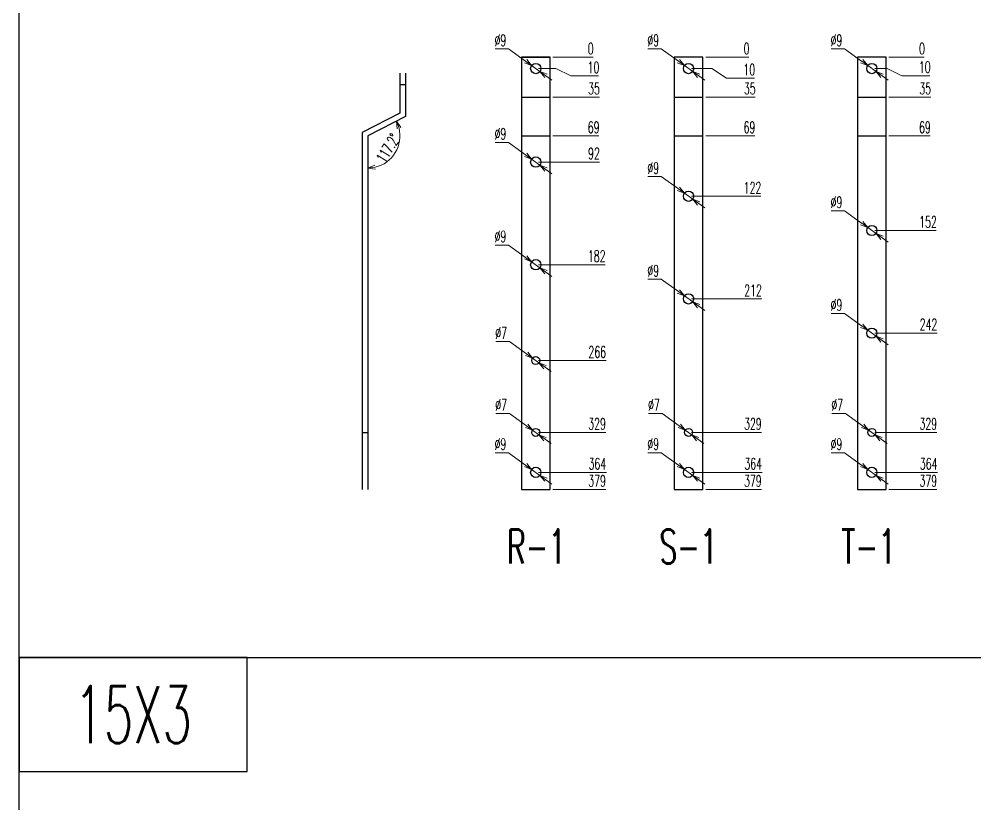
# Model space of a CAD drawing. Header units: millimetres. Extents: x 123558 to 149079, y -1073 to 14418.
# Drawn here: x 130754 to 131592, y 13213 to 13901 of the extents above; entities that cross this region are included whole.
import ezdxf
from ezdxf.enums import TextEntityAlignment as Align

# ---------------------------------------------------------------- set-up
doc = ezdxf.new("R2010")
doc.units = ezdxf.units.MM
doc.header["$LTSCALE"] = 3
doc.layers.add('@.VISIBLE', color=7, linetype='Continuous')
doc.styles.add('Ann_w01', font='romans.shx', dxfattribs={"width": 0.6, "bigfont": 'chineset.shx'})
doc.dimstyles.new('Dim 01_SC05', dxfattribs={"dimscale": 5, "dimtxt": 2, "dimasz": 1.3, "dimexe": 0.5, "dimexo": 0.5, "dimgap": 0.5, "dimtad": 1, "dimtoh": 1, "dimdec": 1, "dimzin": 12, "dimdsep": 46, "dimtxsty": 'Ann_w01', "dimblk": 'OPEN30', "dimcen": 1.5, "dimclrd": 6, "dimclre": 6, "dimclrt": 3, "dimadec": 1, "dimazin": 3, "dimtm": 1e-09, "dimtfac": 1, "dimtdec": 1, "dimtmove": 0, "dimatfit": 3, "dimldrblk": 'OPEN30', "dimfxl": 1, "dimtolj": 1, "dimlwd": 20, "dimlwe": 20, "dimarcsym": 0})

# ---------------------------------------------------------------- blocks, each defined once
blk = doc.blocks.new('*D509')
at = {"color": 6, "lineweight": 20, "transparency": 16777216}
blk.add_line((131221.53, 13488.7), (131267.87, 13488.7), dxfattribs=at)
at = {"layer": 'Defpoints', "color": 0, "transparency": 16777216}
for p in [(131206.53, 13867.7), (131219.03, 13488.7), (131250.22, 13488.7)]:
    blk.add_point(p, dxfattribs=at)
at = {"color": 3, "transparency": 16777216, "insert": (131260.29, 13496.2), "char_height": 10, "attachment_point": 5, "style": 'Ann_w01'}
blk.add_mtext('\\A1;379', dxfattribs=at)
blk = doc.blocks.new('_Open30')
at = {"color": 0, "linetype": 'ByBlock', "lineweight": -2}
for p, q in [((-1, 0.27), (0, 0)), ((0, 0), (-1, -0.27)), ((0, 0), (-1, 0))]:
    blk.add_line(p, q, dxfattribs=at)
blk = doc.blocks.new('*D510')
at = {"color": 6, "lineweight": 20, "transparency": 16777216}
blk.add_line((131209.03, 13503.7), (131268.44, 13503.7), dxfattribs=at)
at = {"layer": 'Defpoints', "color": 0, "transparency": 16777216}
for p in [(131206.53, 13867.7), (131206.53, 13503.7), (131250.22, 13503.7)]:
    blk.add_point(p, dxfattribs=at)
at = {"color": 3, "transparency": 16777216, "insert": (131260.58, 13511.2), "char_height": 10, "attachment_point": 5, "style": 'Ann_w01'}
blk.add_mtext('\\A1;364', dxfattribs=at)
blk = doc.blocks.new('*D511')
at = {"color": 6, "lineweight": 20, "transparency": 16777216}
blk.add_line((131209.03, 13538.7), (131267.87, 13538.7), dxfattribs=at)
at = {"layer": 'Defpoints', "color": 0, "transparency": 16777216}
for p in [(131206.53, 13867.7), (131206.53, 13538.7, 161.11), (131250.22, 13538.7, 161.11)]:
    blk.add_point(p, dxfattribs=at)
at = {"color": 3, "transparency": 16777216, "insert": (131260.29, 13546.2), "char_height": 10, "attachment_point": 5, "style": 'Ann_w01'}
blk.add_mtext('\\A1;329', dxfattribs=at)
blk = doc.blocks.new('*D512')
at = {"color": 6, "lineweight": 20, "transparency": 16777216}
blk.add_line((131209.03, 13601.75), (131268.15, 13601.75), dxfattribs=at)
at = {"layer": 'Defpoints', "color": 0, "transparency": 16777216}
for p in [(131206.53, 13867.7), (131206.53, 13601.75, 161.11), (131250.22, 13601.75, 161.11)]:
    blk.add_point(p, dxfattribs=at)
at = {"color": 3, "transparency": 16777216, "insert": (131260.44, 13609.25), "char_height": 10, "attachment_point": 5, "style": 'Ann_w01'}
blk.add_mtext('\\A1;266', dxfattribs=at)
blk = doc.blocks.new('*D513')
at = {"color": 6, "lineweight": 20, "transparency": 16777216}
blk.add_line((131209.03, 13685.75), (131267.29, 13685.75), dxfattribs=at)
at = {"layer": 'Defpoints', "color": 0, "transparency": 16777216}
for p in [(131206.53, 13867.7), (131206.53, 13685.75, 80.55), (131250.22, 13685.75, 80.55)]:
    blk.add_point(p, dxfattribs=at)
at = {"color": 3, "transparency": 16777216, "insert": (131260.01, 13693.25), "char_height": 10, "attachment_point": 5, "style": 'Ann_w01'}
blk.add_mtext('\\A1;182', dxfattribs=at)
blk = doc.blocks.new('*D514')
at = {"color": 6, "lineweight": 20, "transparency": 16777216}
blk.add_line((131209.03, 13775.75), (131262.44, 13775.75), dxfattribs=at)
at = {"layer": 'Defpoints', "color": 0, "transparency": 16777216}
for p in [(131206.53, 13867.7), (131206.53, 13775.75), (131250.22, 13775.75)]:
    blk.add_point(p, dxfattribs=at)
at = {"color": 3, "transparency": 16777216, "insert": (131257.58, 13783.25), "char_height": 10, "attachment_point": 5, "style": 'Ann_w01'}
blk.add_mtext('\\A1;92', dxfattribs=at)
blk = doc.blocks.new('*D515')
at = {"color": 6, "lineweight": 20, "transparency": 16777216}
blk.add_line((131221.53, 13798.7), (131261.87, 13798.7), dxfattribs=at)
at = {"layer": 'Defpoints', "color": 0, "transparency": 16777216}
for p in [(131206.53, 13867.7), (131219.03, 13798.7), (131250.22, 13798.7)]:
    blk.add_point(p, dxfattribs=at)
at = {"color": 3, "transparency": 16777216, "insert": (131257.29, 13806.2), "char_height": 10, "attachment_point": 5, "style": 'Ann_w01'}
blk.add_mtext('\\A1;69', dxfattribs=at)
blk = doc.blocks.new('*D516')
at = {"color": 6, "lineweight": 20, "transparency": 16777216}
blk.add_line((131221.53, 13832.7), (131262.44, 13832.7), dxfattribs=at)
at = {"layer": 'Defpoints', "color": 0, "transparency": 16777216}
for p in [(131206.53, 13867.7), (131219.03, 13832.7), (131250.22, 13832.7)]:
    blk.add_point(p, dxfattribs=at)
at = {"color": 3, "transparency": 16777216, "insert": (131257.58, 13840.2), "char_height": 10, "attachment_point": 5, "style": 'Ann_w01'}
blk.add_mtext('\\A1;35', dxfattribs=at)
blk = doc.blocks.new('*D517')
at = {"color": 6, "lineweight": 20, "transparency": 16777216}
for p, q in [((131209.03, 13857.7), (131224.22, 13857.7)), ((131224.22, 13857.7), (131237.22, 13851.19)), ((131237.22, 13851.19), (131261.58, 13851.19))]:
    blk.add_line(p, q, dxfattribs=at)
at = {"layer": 'Defpoints', "color": 0, "transparency": 16777216}
for p in [(131206.53, 13867.7), (131206.53, 13857.7), (131250.22, 13851.19)]:
    blk.add_point(p, dxfattribs=at)
at = {"color": 3, "transparency": 16777216, "insert": (131257.15, 13858.69), "char_height": 10, "attachment_point": 5, "style": 'Ann_w01'}
blk.add_mtext('\\A1;10', dxfattribs=at)
blk = doc.blocks.new('*D518')
at = {"color": 6, "lineweight": 20, "transparency": 16777216}
blk.add_line((131221.53, 13867.7), (131256.72, 13867.7), dxfattribs=at)
at = {"layer": 'Defpoints', "color": 0, "transparency": 16777216}
for p in [(131206.53, 13867.7), (131219.03, 13867.7), (131250.22, 13867.7)]:
    blk.add_point(p, dxfattribs=at)
at = {"color": 3, "transparency": 16777216, "insert": (131254.72, 13875.2), "char_height": 10, "attachment_point": 5, "style": 'Ann_w01'}
blk.add_mtext('\\A1;0', dxfattribs=at)
blk = doc.blocks.new('*D519')
at = {"color": 6, "lineweight": 20, "transparency": 16777216}
blk.add_line((131355.51, 13488.7), (131404.47, 13488.7), dxfattribs=at)
at = {"layer": 'Defpoints', "color": 0, "transparency": 16777216}
for p in [(131340.51, 13867.7), (131353.01, 13488.7), (131386.83, 13488.7)]:
    blk.add_point(p, dxfattribs=at)
at = {"color": 3, "transparency": 16777216, "insert": (131396.9, 13496.2), "char_height": 10, "attachment_point": 5, "style": 'Ann_w01'}
blk.add_mtext('\\A1;379', dxfattribs=at)
blk = doc.blocks.new('*D520')
at = {"color": 6, "lineweight": 20, "transparency": 16777216}
blk.add_line((131343.01, 13503.7), (131405.04, 13503.7), dxfattribs=at)
at = {"layer": 'Defpoints', "color": 0, "transparency": 16777216}
for p in [(131340.51, 13867.7), (131340.51, 13503.7), (131386.83, 13503.7)]:
    blk.add_point(p, dxfattribs=at)
at = {"color": 3, "transparency": 16777216, "insert": (131397.18, 13511.2), "char_height": 10, "attachment_point": 5, "style": 'Ann_w01'}
blk.add_mtext('\\A1;364', dxfattribs=at)
blk = doc.blocks.new('*D521')
at = {"color": 6, "lineweight": 20, "transparency": 16777216}
blk.add_line((131343.01, 13538.7), (131404.47, 13538.7), dxfattribs=at)
at = {"layer": 'Defpoints', "color": 0, "transparency": 16777216}
for p in [(131340.51, 13867.7), (131340.51, 13538.7, 161.11), (131386.83, 13538.7, 161.11)]:
    blk.add_point(p, dxfattribs=at)
at = {"color": 3, "transparency": 16777216, "insert": (131396.9, 13546.2), "char_height": 10, "attachment_point": 5, "style": 'Ann_w01'}
blk.add_mtext('\\A1;329', dxfattribs=at)
blk = doc.blocks.new('*D522')
at = {"color": 6, "lineweight": 20, "transparency": 16777216}
blk.add_line((131343.01, 13655.75), (131404.76, 13655.75), dxfattribs=at)
at = {"layer": 'Defpoints', "color": 0, "transparency": 16777216}
for p in [(131340.51, 13867.7), (131340.51, 13655.75, 80.55), (131386.83, 13655.75, 80.55)]:
    blk.add_point(p, dxfattribs=at)
at = {"color": 3, "transparency": 16777216, "insert": (131397.04, 13663.25), "char_height": 10, "attachment_point": 5, "style": 'Ann_w01'}
blk.add_mtext('\\A1;212', dxfattribs=at)
blk = doc.blocks.new('*D523')
at = {"color": 6, "lineweight": 20, "transparency": 16777216}
blk.add_line((131343.01, 13745.75), (131403.9, 13745.75), dxfattribs=at)
at = {"layer": 'Defpoints', "color": 0, "transparency": 16777216}
for p in [(131340.51, 13867.7), (131340.51, 13745.75), (131386.83, 13745.75)]:
    blk.add_point(p, dxfattribs=at)
at = {"color": 3, "transparency": 16777216, "insert": (131396.61, 13753.25), "char_height": 10, "attachment_point": 5, "style": 'Ann_w01'}
blk.add_mtext('\\A1;122', dxfattribs=at)
blk = doc.blocks.new('*D524')
at = {"color": 6, "lineweight": 20, "transparency": 16777216}
blk.add_line((131355.51, 13798.7), (131398.47, 13798.7), dxfattribs=at)
at = {"layer": 'Defpoints', "color": 0, "transparency": 16777216}
for p in [(131340.51, 13867.7), (131353.01, 13798.7), (131386.83, 13798.7)]:
    blk.add_point(p, dxfattribs=at)
at = {"color": 3, "transparency": 16777216, "insert": (131393.9, 13806.2), "char_height": 10, "attachment_point": 5, "style": 'Ann_w01'}
blk.add_mtext('\\A1;69', dxfattribs=at)
blk = doc.blocks.new('*D525')
at = {"color": 6, "lineweight": 20, "transparency": 16777216}
blk.add_line((131355.51, 13832.7), (131399.04, 13832.7), dxfattribs=at)
at = {"layer": 'Defpoints', "color": 0, "transparency": 16777216}
for p in [(131340.51, 13867.7), (131353.01, 13832.7), (131386.83, 13832.7)]:
    blk.add_point(p, dxfattribs=at)
at = {"color": 3, "transparency": 16777216, "insert": (131394.18, 13840.2), "char_height": 10, "attachment_point": 5, "style": 'Ann_w01'}
blk.add_mtext('\\A1;35', dxfattribs=at)
blk = doc.blocks.new('*D526')
at = {"color": 6, "lineweight": 20, "transparency": 16777216}
for p, q in [((131343.01, 13857.7), (131360.83, 13857.7)), ((131360.83, 13857.7), (131373.83, 13849.36)), ((131373.83, 13849.36), (131398.18, 13849.36))]:
    blk.add_line(p, q, dxfattribs=at)
at = {"layer": 'Defpoints', "color": 0, "transparency": 16777216}
for p in [(131340.51, 13867.7), (131340.51, 13857.7), (131386.83, 13849.36)]:
    blk.add_point(p, dxfattribs=at)
at = {"color": 3, "transparency": 16777216, "insert": (131393.76, 13856.86), "char_height": 10, "attachment_point": 5, "style": 'Ann_w01'}
blk.add_mtext('\\A1;10', dxfattribs=at)
blk = doc.blocks.new('*D527')
at = {"color": 6, "lineweight": 20, "transparency": 16777216}
blk.add_line((131355.51, 13867.7), (131393.33, 13867.7), dxfattribs=at)
at = {"layer": 'Defpoints', "color": 0, "transparency": 16777216}
for p in [(131340.51, 13867.7), (131353.01, 13867.7), (131386.83, 13867.7)]:
    blk.add_point(p, dxfattribs=at)
at = {"color": 3, "transparency": 16777216, "insert": (131391.33, 13875.2), "char_height": 10, "attachment_point": 5, "style": 'Ann_w01'}
blk.add_mtext('\\A1;0', dxfattribs=at)
blk = doc.blocks.new('*D528')
at = {"color": 6, "lineweight": 20, "transparency": 16777216}
blk.add_line((131516.2, 13488.7), (131558.28, 13488.7), dxfattribs=at)
at = {"layer": 'Defpoints', "color": 0, "transparency": 16777216}
for p in [(131501.2, 13867.7), (131513.7, 13488.7), (131540.63, 13488.7)]:
    blk.add_point(p, dxfattribs=at)
at = {"color": 3, "transparency": 16777216, "insert": (131550.7, 13496.2), "char_height": 10, "attachment_point": 5, "style": 'Ann_w01'}
blk.add_mtext('\\A1;379', dxfattribs=at)
blk = doc.blocks.new('*D529')
at = {"color": 6, "lineweight": 20, "transparency": 16777216}
blk.add_line((131503.7, 13503.7), (131558.85, 13503.7), dxfattribs=at)
at = {"layer": 'Defpoints', "color": 0, "transparency": 16777216}
for p in [(131501.2, 13867.7), (131501.2, 13503.7), (131540.63, 13503.7)]:
    blk.add_point(p, dxfattribs=at)
at = {"color": 3, "transparency": 16777216, "insert": (131550.99, 13511.2), "char_height": 10, "attachment_point": 5, "style": 'Ann_w01'}
blk.add_mtext('\\A1;364', dxfattribs=at)
blk = doc.blocks.new('*D530')
at = {"color": 6, "lineweight": 20, "transparency": 16777216}
blk.add_line((131503.7, 13538.7), (131558.28, 13538.7), dxfattribs=at)
at = {"layer": 'Defpoints', "color": 0, "transparency": 16777216}
for p in [(131501.2, 13867.7), (131501.2, 13538.7, 161.11), (131540.63, 13538.7, 161.11)]:
    blk.add_point(p, dxfattribs=at)
at = {"color": 3, "transparency": 16777216, "insert": (131550.7, 13546.2), "char_height": 10, "attachment_point": 5, "style": 'Ann_w01'}
blk.add_mtext('\\A1;329', dxfattribs=at)
blk = doc.blocks.new('*D531')
at = {"color": 6, "lineweight": 20, "transparency": 16777216}
blk.add_line((131503.7, 13625.75), (131558.56, 13625.75), dxfattribs=at)
at = {"layer": 'Defpoints', "color": 0, "transparency": 16777216}
for p in [(131501.2, 13867.7), (131501.2, 13625.75, 80.55), (131540.63, 13625.75, 80.55)]:
    blk.add_point(p, dxfattribs=at)
at = {"color": 3, "transparency": 16777216, "insert": (131550.85, 13633.25), "char_height": 10, "attachment_point": 5, "style": 'Ann_w01'}
blk.add_mtext('\\A1;242', dxfattribs=at)
blk = doc.blocks.new('*D532')
at = {"color": 6, "lineweight": 20, "transparency": 16777216}
blk.add_line((131503.7, 13715.75), (131557.7, 13715.75), dxfattribs=at)
at = {"layer": 'Defpoints', "color": 0, "transparency": 16777216}
for p in [(131501.2, 13867.7), (131501.2, 13715.75), (131540.63, 13715.75)]:
    blk.add_point(p, dxfattribs=at)
at = {"color": 3, "transparency": 16777216, "insert": (131550.42, 13723.25), "char_height": 10, "attachment_point": 5, "style": 'Ann_w01'}
blk.add_mtext('\\A1;152', dxfattribs=at)
blk = doc.blocks.new('*D533')
at = {"color": 6, "lineweight": 20, "transparency": 16777216}
blk.add_line((131516.2, 13798.7), (131552.28, 13798.7), dxfattribs=at)
at = {"layer": 'Defpoints', "color": 0, "transparency": 16777216}
for p in [(131501.2, 13867.7), (131513.7, 13798.7), (131540.63, 13798.7)]:
    blk.add_point(p, dxfattribs=at)
at = {"color": 3, "transparency": 16777216, "insert": (131547.7, 13806.2), "char_height": 10, "attachment_point": 5, "style": 'Ann_w01'}
blk.add_mtext('\\A1;69', dxfattribs=at)
blk = doc.blocks.new('*D534')
at = {"color": 6, "lineweight": 20, "transparency": 16777216}
blk.add_line((131516.2, 13832.7), (131552.85, 13832.7), dxfattribs=at)
at = {"layer": 'Defpoints', "color": 0, "transparency": 16777216}
for p in [(131501.2, 13867.7), (131513.7, 13832.7), (131540.63, 13832.7)]:
    blk.add_point(p, dxfattribs=at)
at = {"color": 3, "transparency": 16777216, "insert": (131547.99, 13840.2), "char_height": 10, "attachment_point": 5, "style": 'Ann_w01'}
blk.add_mtext('\\A1;35', dxfattribs=at)
blk = doc.blocks.new('*D535')
at = {"color": 6, "lineweight": 20, "transparency": 16777216}
for p, q in [((131503.7, 13857.7), (131514.63, 13857.7)), ((131514.63, 13857.7), (131527.63, 13851.46)), ((131527.63, 13851.46), (131551.99, 13851.46))]:
    blk.add_line(p, q, dxfattribs=at)
at = {"layer": 'Defpoints', "color": 0, "transparency": 16777216}
for p in [(131501.2, 13867.7), (131501.2, 13857.7), (131540.63, 13851.46)]:
    blk.add_point(p, dxfattribs=at)
at = {"color": 3, "transparency": 16777216, "insert": (131547.56, 13858.96), "char_height": 10, "attachment_point": 5, "style": 'Ann_w01'}
blk.add_mtext('\\A1;10', dxfattribs=at)
blk = doc.blocks.new('*D536')
at = {"color": 6, "lineweight": 20, "transparency": 16777216}
blk.add_line((131516.2, 13867.7), (131547.13, 13867.7), dxfattribs=at)
at = {"layer": 'Defpoints', "color": 0, "transparency": 16777216}
for p in [(131501.2, 13867.7), (131513.7, 13867.7), (131540.63, 13867.7)]:
    blk.add_point(p, dxfattribs=at)
at = {"color": 3, "transparency": 16777216, "insert": (131545.13, 13875.2), "char_height": 10, "attachment_point": 5, "style": 'Ann_w01'}
blk.add_mtext('\\A1;0', dxfattribs=at)
blk = doc.blocks.new('*D549')
at = {"color": 6, "lineweight": 20, "transparency": 16777216}
for p, q in [((131171.48, 13618.4), (131183.41, 13618.4)), ((131183.41, 13618.4), (131198.42, 13607.59)), ((131209.37, 13599.7), (131203.69, 13603.79)), ((131214.64, 13595.9), (131219.92, 13592.1))]:
    blk.add_line(p, q, dxfattribs=at)
at = {"layer": 'Defpoints', "color": 0, "transparency": 16777216}
for p in [(131203.69, 13603.79, 161.11), (131209.37, 13599.7, 161.11)]:
    blk.add_point(p, dxfattribs=at)
at = {"color": 6, "lineweight": 20, "transparency": 16777216, "xscale": 6.5, "yscale": 6.5, "zscale": 6.5}
for p, rotation in [((131203.69, 13603.79), 324.230579337731), ((131209.37, 13599.7), 144.230579337731)]:
    blk.add_blockref('_Open30', p, dxfattribs=dict(at, rotation=rotation))
at = {"color": 3, "transparency": 16777216, "insert": (131176.19, 13625.9), "char_height": 10, "attachment_point": 5, "style": 'Ann_w01'}
blk.add_mtext('\\A1;∅7', dxfattribs=at)
blk = doc.blocks.new('*D550')
at = {"color": 6, "lineweight": 20, "transparency": 16777216}
for p, q in [((131465.62, 13642.99), (131477.26, 13642.99)), ((131477.26, 13642.99), (131492.27, 13632.17)), ((131504.85, 13623.11), (131497.55, 13628.38)), ((131510.12, 13619.32), (131515.4, 13615.52))]:
    blk.add_line(p, q, dxfattribs=at)
at = {"layer": 'Defpoints', "color": 0, "transparency": 16777216}
for p in [(131497.55, 13628.38, 80.55), (131504.85, 13623.11, 80.55)]:
    blk.add_point(p, dxfattribs=at)
at = {"color": 6, "lineweight": 20, "transparency": 16777216, "xscale": 6.5, "yscale": 6.5, "zscale": 6.5}
for p, rotation in [((131497.55, 13628.38), 324.2305793374355), ((131504.85, 13623.11), 144.2305793374354)]:
    blk.add_blockref('_Open30', p, dxfattribs=dict(at, rotation=rotation))
at = {"color": 3, "transparency": 16777216, "insert": (131470.19, 13650.49), "char_height": 10, "attachment_point": 5, "style": 'Ann_w01'}
blk.add_mtext('\\A1;∅9', dxfattribs=at)
blk = doc.blocks.new('*D551')
at = {"color": 6, "lineweight": 20, "transparency": 16777216}
for p, q in [((131304.93, 13672.99), (131316.57, 13672.99)), ((131316.57, 13672.99), (131331.58, 13662.17)), ((131344.16, 13653.11), (131336.86, 13658.38)), ((131349.43, 13649.32), (131354.71, 13645.52))]:
    blk.add_line(p, q, dxfattribs=at)
at = {"layer": 'Defpoints', "color": 0, "transparency": 16777216}
for p in [(131336.86, 13658.38, 80.55), (131344.16, 13653.11, 80.55)]:
    blk.add_point(p, dxfattribs=at)
at = {"color": 6, "lineweight": 20, "transparency": 16777216, "xscale": 6.5, "yscale": 6.5, "zscale": 6.5}
for p, rotation in [((131336.86, 13658.38), 324.2305793372896), ((131344.16, 13653.11), 144.2305793372895)]:
    blk.add_blockref('_Open30', p, dxfattribs=dict(at, rotation=rotation))
at = {"color": 3, "transparency": 16777216, "insert": (131309.5, 13680.49), "char_height": 10, "attachment_point": 5, "style": 'Ann_w01'}
blk.add_mtext('\\A1;∅9', dxfattribs=at)
blk = doc.blocks.new('*D552')
at = {"color": 6, "lineweight": 20, "transparency": 16777216}
for p, q in [((131170.95, 13702.99), (131182.59, 13702.99)), ((131182.59, 13702.99), (131197.6, 13692.17)), ((131210.18, 13683.11), (131202.88, 13688.38)), ((131215.45, 13679.32), (131220.73, 13675.52))]:
    blk.add_line(p, q, dxfattribs=at)
at = {"layer": 'Defpoints', "color": 0, "transparency": 16777216}
for p in [(131202.88, 13688.38, 80.55), (131210.18, 13683.11, 80.55)]:
    blk.add_point(p, dxfattribs=at)
at = {"color": 6, "lineweight": 20, "transparency": 16777216, "xscale": 6.5, "yscale": 6.5, "zscale": 6.5}
for p, rotation in [((131202.88, 13688.38), 324.2305793374355), ((131210.18, 13683.11), 144.2305793374354)]:
    blk.add_blockref('_Open30', p, dxfattribs=dict(at, rotation=rotation))
at = {"color": 3, "transparency": 16777216, "insert": (131175.52, 13710.49), "char_height": 10, "attachment_point": 5, "style": 'Ann_w01'}
blk.add_mtext('\\A1;∅9', dxfattribs=at)
blk = doc.blocks.new('*D553')
at = {"color": 6, "lineweight": 20, "transparency": 16777216}
for p, q in [((131465.62, 13732.99), (131477.26, 13732.99)), ((131477.26, 13732.99), (131492.27, 13722.17)), ((131504.85, 13713.11), (131497.55, 13718.38)), ((131510.12, 13709.32), (131515.4, 13705.52))]:
    blk.add_line(p, q, dxfattribs=at)
at = {"layer": 'Defpoints', "color": 0, "transparency": 16777216}
for p in [(131497.55, 13718.38), (131504.85, 13713.11)]:
    blk.add_point(p, dxfattribs=at)
at = {"color": 6, "lineweight": 20, "transparency": 16777216, "xscale": 6.5, "yscale": 6.5, "zscale": 6.5}
for p, rotation in [((131497.55, 13718.38), 324.2305793373603), ((131504.85, 13713.11), 144.2305793373603)]:
    blk.add_blockref('_Open30', p, dxfattribs=dict(at, rotation=rotation))
at = {"color": 3, "transparency": 16777216, "insert": (131470.19, 13740.49), "char_height": 10, "attachment_point": 5, "style": 'Ann_w01'}
blk.add_mtext('\\A1;∅9', dxfattribs=at)
blk = doc.blocks.new('*D554')
at = {"color": 6, "lineweight": 20, "transparency": 16777216}
for p, q in [((131304.93, 13762.99), (131316.57, 13762.99)), ((131316.57, 13762.99), (131331.58, 13752.17)), ((131344.16, 13743.11), (131336.86, 13748.38)), ((131349.43, 13739.32), (131354.71, 13735.52))]:
    blk.add_line(p, q, dxfattribs=at)
at = {"layer": 'Defpoints', "color": 0, "transparency": 16777216}
for p in [(131336.86, 13748.38), (131344.16, 13743.11)]:
    blk.add_point(p, dxfattribs=at)
at = {"color": 6, "lineweight": 20, "transparency": 16777216, "xscale": 6.5, "yscale": 6.5, "zscale": 6.5}
for p, rotation in [((131336.86, 13748.38), 324.2305793374355), ((131344.16, 13743.11), 144.2305793374354)]:
    blk.add_blockref('_Open30', p, dxfattribs=dict(at, rotation=rotation))
at = {"color": 3, "transparency": 16777216, "insert": (131309.5, 13770.49), "char_height": 10, "attachment_point": 5, "style": 'Ann_w01'}
blk.add_mtext('\\A1;∅9', dxfattribs=at)
blk = doc.blocks.new('*D555')
at = {"color": 6, "lineweight": 20, "transparency": 16777216}
for p, q in [((131170.95, 13792.99), (131182.59, 13792.99)), ((131182.59, 13792.99), (131197.6, 13782.17)), ((131210.18, 13773.11), (131202.88, 13778.38)), ((131215.45, 13769.32), (131220.73, 13765.52))]:
    blk.add_line(p, q, dxfattribs=at)
at = {"layer": 'Defpoints', "color": 0, "transparency": 16777216}
for p in [(131202.88, 13778.38), (131210.18, 13773.11)]:
    blk.add_point(p, dxfattribs=at)
at = {"color": 6, "lineweight": 20, "transparency": 16777216, "xscale": 6.5, "yscale": 6.5, "zscale": 6.5}
for p, rotation in [((131202.88, 13778.38), 324.2305793371481), ((131210.18, 13773.11), 144.2305793371481)]:
    blk.add_blockref('_Open30', p, dxfattribs=dict(at, rotation=rotation))
at = {"color": 3, "transparency": 16777216, "insert": (131175.52, 13800.49), "char_height": 10, "attachment_point": 5, "style": 'Ann_w01'}
blk.add_mtext('\\A1;∅9', dxfattribs=at)
blk = doc.blocks.new('*D557')
at = {"color": 6, "lineweight": 20, "transparency": 16777216}
for p, q in [((131466.15, 13555.36), (131478.08, 13555.36)), ((131478.08, 13555.36), (131493.09, 13544.55)), ((131504.04, 13536.66), (131498.36, 13540.75)), ((131509.31, 13532.86), (131514.59, 13529.06))]:
    blk.add_line(p, q, dxfattribs=at)
at = {"layer": 'Defpoints', "color": 0, "transparency": 16777216}
for p in [(131498.36, 13540.75, 161.11), (131504.04, 13536.66, 161.11)]:
    blk.add_point(p, dxfattribs=at)
at = {"color": 6, "lineweight": 20, "transparency": 16777216, "xscale": 6.5, "yscale": 6.5, "zscale": 6.5}
for p, rotation in [((131498.36, 13540.75), 324.2305793376401), ((131504.04, 13536.66), 144.2305793376401)]:
    blk.add_blockref('_Open30', p, dxfattribs=dict(at, rotation=rotation))
at = {"color": 3, "transparency": 16777216, "insert": (131470.86, 13562.86), "char_height": 10, "attachment_point": 5, "style": 'Ann_w01'}
blk.add_mtext('\\A1;∅7', dxfattribs=at)
blk = doc.blocks.new('*D558')
at = {"color": 6, "lineweight": 20, "transparency": 16777216}
for p, q in [((131305.45, 13555.36), (131317.38, 13555.36)), ((131317.38, 13555.36), (131332.39, 13544.55)), ((131343.35, 13536.66), (131337.67, 13540.75)), ((131348.62, 13532.86), (131353.9, 13529.06))]:
    blk.add_line(p, q, dxfattribs=at)
at = {"layer": 'Defpoints', "color": 0, "transparency": 16777216}
for p in [(131337.67, 13540.75, 161.11), (131343.35, 13536.66, 161.11)]:
    blk.add_point(p, dxfattribs=at)
at = {"color": 6, "lineweight": 20, "transparency": 16777216, "xscale": 6.5, "yscale": 6.5, "zscale": 6.5}
for p, rotation in [((131337.67, 13540.75), 324.2305793374894), ((131343.35, 13536.66), 144.2305793374894)]:
    blk.add_blockref('_Open30', p, dxfattribs=dict(at, rotation=rotation))
at = {"color": 3, "transparency": 16777216, "insert": (131310.17, 13562.86), "char_height": 10, "attachment_point": 5, "style": 'Ann_w01'}
blk.add_mtext('\\A1;∅7', dxfattribs=at)
blk = doc.blocks.new('*D559')
at = {"color": 6, "lineweight": 20, "transparency": 16777216}
for p, q in [((131171.48, 13555.36), (131183.41, 13555.36)), ((131183.41, 13555.36), (131198.42, 13544.55)), ((131209.37, 13536.66), (131203.69, 13540.75)), ((131214.64, 13532.86), (131219.92, 13529.06))]:
    blk.add_line(p, q, dxfattribs=at)
at = {"layer": 'Defpoints', "color": 0, "transparency": 16777216}
for p in [(131203.69, 13540.75, 161.11), (131209.37, 13536.66, 161.11)]:
    blk.add_point(p, dxfattribs=at)
at = {"color": 6, "lineweight": 20, "transparency": 16777216, "xscale": 6.5, "yscale": 6.5, "zscale": 6.5}
for p, rotation in [((131203.69, 13540.75), 324.2305793381062), ((131209.37, 13536.66), 144.2305793381061)]:
    blk.add_blockref('_Open30', p, dxfattribs=dict(at, rotation=rotation))
at = {"color": 3, "transparency": 16777216, "insert": (131176.19, 13562.86), "char_height": 10, "attachment_point": 5, "style": 'Ann_w01'}
blk.add_mtext('\\A1;∅7', dxfattribs=at)
blk = doc.blocks.new('*D561')
at = {"color": 6, "lineweight": 20, "transparency": 16777216}
for p, q in [((131465.62, 13874.94), (131477.26, 13874.94)), ((131477.26, 13874.94), (131492.27, 13864.13)), ((131504.85, 13855.07), (131497.55, 13860.33)), ((131510.12, 13851.27), (131515.4, 13847.47))]:
    blk.add_line(p, q, dxfattribs=at)
at = {"layer": 'Defpoints', "color": 0, "transparency": 16777216}
for p in [(131497.55, 13860.33), (131504.85, 13855.07)]:
    blk.add_point(p, dxfattribs=at)
at = {"color": 6, "lineweight": 20, "transparency": 16777216, "xscale": 6.5, "yscale": 6.5, "zscale": 6.5}
for p, rotation in [((131497.55, 13860.33), 324.2305793373934), ((131504.85, 13855.07), 144.2305793373934)]:
    blk.add_blockref('_Open30', p, dxfattribs=dict(at, rotation=rotation))
at = {"color": 3, "transparency": 16777216, "insert": (131470.19, 13882.44), "char_height": 10, "attachment_point": 5, "style": 'Ann_w01'}
blk.add_mtext('\\A1;∅9', dxfattribs=at)
blk = doc.blocks.new('*D562')
at = {"color": 6, "lineweight": 20, "transparency": 16777216}
for p, q in [((131304.93, 13874.94), (131316.57, 13874.94)), ((131316.57, 13874.94), (131331.58, 13864.13)), ((131344.16, 13855.07), (131336.86, 13860.33)), ((131349.43, 13851.27), (131354.71, 13847.47))]:
    blk.add_line(p, q, dxfattribs=at)
at = {"layer": 'Defpoints', "color": 0, "transparency": 16777216}
for p in [(131336.86, 13860.33), (131344.16, 13855.07)]:
    blk.add_point(p, dxfattribs=at)
at = {"color": 6, "lineweight": 20, "transparency": 16777216, "xscale": 6.5, "yscale": 6.5, "zscale": 6.5}
for p, rotation in [((131336.86, 13860.33), 324.2305793371436), ((131344.16, 13855.07), 144.2305793371436)]:
    blk.add_blockref('_Open30', p, dxfattribs=dict(at, rotation=rotation))
at = {"color": 3, "transparency": 16777216, "insert": (131309.5, 13882.44), "char_height": 10, "attachment_point": 5, "style": 'Ann_w01'}
blk.add_mtext('\\A1;∅9', dxfattribs=at)
blk = doc.blocks.new('*D563')
at = {"color": 6, "lineweight": 20, "transparency": 16777216}
for p, q in [((131170.95, 13874.94), (131182.59, 13874.94)), ((131182.59, 13874.94), (131197.6, 13864.13)), ((131210.18, 13855.07), (131202.88, 13860.33)), ((131215.45, 13851.27), (131220.73, 13847.47))]:
    blk.add_line(p, q, dxfattribs=at)
at = {"layer": 'Defpoints', "color": 0, "transparency": 16777216}
for p in [(131202.88, 13860.33), (131210.18, 13855.07)]:
    blk.add_point(p, dxfattribs=at)
at = {"color": 6, "lineweight": 20, "transparency": 16777216, "xscale": 6.5, "yscale": 6.5, "zscale": 6.5}
for p, rotation in [((131202.88, 13860.33), 324.2305793372188), ((131210.18, 13855.07), 144.2305793372188)]:
    blk.add_blockref('_Open30', p, dxfattribs=dict(at, rotation=rotation))
at = {"color": 3, "transparency": 16777216, "insert": (131175.52, 13882.44), "char_height": 10, "attachment_point": 5, "style": 'Ann_w01'}
blk.add_mtext('\\A1;∅9', dxfattribs=at)
blk = doc.blocks.new('*D568')
at = {"color": 6, "lineweight": 20, "transparency": 16777216}
for p, q in [((131465.62, 13520.94), (131477.26, 13520.94)), ((131477.26, 13520.94), (131492.27, 13510.13)), ((131504.85, 13501.07), (131497.55, 13506.33)), ((131510.12, 13497.27), (131515.4, 13493.47))]:
    blk.add_line(p, q, dxfattribs=at)
at = {"layer": 'Defpoints', "color": 0, "transparency": 16777216}
for p in [(131497.55, 13506.33), (131504.85, 13501.07)]:
    blk.add_point(p, dxfattribs=at)
at = {"color": 6, "lineweight": 20, "transparency": 16777216, "xscale": 6.5, "yscale": 6.5, "zscale": 6.5}
for p, rotation in [((131497.55, 13506.33), 324.2305793376851), ((131504.85, 13501.07), 144.2305793376852)]:
    blk.add_blockref('_Open30', p, dxfattribs=dict(at, rotation=rotation))
at = {"color": 3, "transparency": 16777216, "insert": (131470.19, 13528.44), "char_height": 10, "attachment_point": 5, "style": 'Ann_w01'}
blk.add_mtext('\\A1;∅9', dxfattribs=at)
blk = doc.blocks.new('*D569')
at = {"color": 6, "lineweight": 20, "transparency": 16777216}
for p, q in [((131304.93, 13520.94), (131316.57, 13520.94)), ((131316.57, 13520.94), (131331.58, 13510.13)), ((131344.16, 13501.07), (131336.86, 13506.33)), ((131349.43, 13497.27), (131354.71, 13493.47))]:
    blk.add_line(p, q, dxfattribs=at)
at = {"layer": 'Defpoints', "color": 0, "transparency": 16777216}
for p in [(131336.86, 13506.33), (131344.16, 13501.07)]:
    blk.add_point(p, dxfattribs=at)
at = {"color": 6, "lineweight": 20, "transparency": 16777216, "xscale": 6.5, "yscale": 6.5, "zscale": 6.5}
for p, rotation in [((131336.86, 13506.33), 324.2305793374641), ((131344.16, 13501.07), 144.2305793374641)]:
    blk.add_blockref('_Open30', p, dxfattribs=dict(at, rotation=rotation))
at = {"color": 3, "transparency": 16777216, "insert": (131309.5, 13528.44), "char_height": 10, "attachment_point": 5, "style": 'Ann_w01'}
blk.add_mtext('\\A1;∅9', dxfattribs=at)
blk = doc.blocks.new('*D570')
at = {"color": 6, "lineweight": 20, "transparency": 16777216}
for p, q in [((131170.95, 13520.94), (131182.59, 13520.94)), ((131182.59, 13520.94), (131197.6, 13510.13)), ((131210.18, 13501.07), (131202.88, 13506.33)), ((131215.45, 13497.27), (131220.73, 13493.47))]:
    blk.add_line(p, q, dxfattribs=at)
at = {"layer": 'Defpoints', "color": 0, "transparency": 16777216}
for p in [(131202.88, 13506.33), (131210.18, 13501.07)]:
    blk.add_point(p, dxfattribs=at)
at = {"color": 6, "lineweight": 20, "transparency": 16777216, "xscale": 6.5, "yscale": 6.5, "zscale": 6.5}
for p, rotation in [((131202.88, 13506.33), 324.2305793373271), ((131210.18, 13501.07), 144.2305793373271)]:
    blk.add_blockref('_Open30', p, dxfattribs=dict(at, rotation=rotation))
at = {"color": 3, "transparency": 16777216, "insert": (131175.52, 13528.44), "char_height": 10, "attachment_point": 5, "style": 'Ann_w01'}
blk.add_mtext('\\A1;∅9', dxfattribs=at)
blk = doc.blocks.new('*D699')
at = {"color": 6, "lineweight": 20, "transparency": 16777216}
blk.add_arc((131059.25, 13798.72), 28.24, 283.21616, 14.01229, dxfattribs=at)
at = {"layer": 'Defpoints', "color": 0, "transparency": 16777216}
for p in [(131092.25, 13815.7), (131059.25, 13798.72), (131059.25, 13798.72), (131077.05, 13776.8), (131059.25, 13488.7)]:
    blk.add_point(p, dxfattribs=at)
at = {"color": 6, "lineweight": 20, "transparency": 16777216, "xscale": 6.5, "yscale": 6.5, "zscale": 6.5}
for p, rotation in [((131084.36, 13811.64), 110.6203726123598), ((131059.25, 13770.48), 186.6080794434548)]:
    blk.add_blockref('_Open30', p, dxfattribs=dict(at, rotation=rotation))
at = {"color": 3, "transparency": 16777216, "insert": (131076.96, 13787.92), "char_height": 10, "attachment_point": 5, "rotation": 58.61423, "style": 'Ann_w01'}
blk.add_mtext('\\A1;117.2°', dxfattribs=at)

msp = doc.modelspace()

# ---------------------------------------------------------------- linework, layer by layer
for p, q in [((131087.25, 13843.75), (131092.25, 13843.75)), ((131054.25, 13538.7), (131059.25, 13538.7)), ((130753.55, 13341.35), (132322.9, 13341.35))]:
    msp.add_line(p, q)
for points in [[(130753.55, 14418.19), (132322.9, 14418.19), (132322.9, 11964.06), (130753.55, 11964.06)], [(130753.55, 13241.35), (130953.55, 13241.35), (130953.55, 13341.35), (130753.55, 13341.35)]]:
    msp.add_lwpolyline(points, close=True)
at = {"color": 1}
for points in [[(131087.25, 13853.75), (131087.25, 13818.75), (131054.25, 13801.76), (131054.25, 13488.7)], [(131092.25, 13853.75), (131092.25, 13815.7), (131059.25, 13798.72), (131059.25, 13488.7)]]:
    msp.add_lwpolyline(points, dxfattribs=at)
at = {"layer": '@.VISIBLE', "color": 1}
for p, q in [((131194.03, 13867.7), (131219.03, 13867.7)), ((131194.03, 13832.7), (131219.03, 13832.7)), ((131194.03, 13798.7), (131219.03, 13798.7)), ((131194.03, 13488.7), (131219.03, 13488.7))]:
    msp.add_line(p, q, dxfattribs=at)
at = {"layer": '@.VISIBLE', "color": 2}
for p, q in [((131328.01, 13832.7), (131353.01, 13832.7)), ((131328.01, 13798.7), (131353.01, 13798.7))]:
    msp.add_line(p, q, dxfattribs=at)
at = {"layer": '@.VISIBLE', "color": 4}
for p, q in [((131488.7, 13832.7), (131513.7, 13832.7)), ((131488.7, 13798.7), (131513.7, 13798.7))]:
    msp.add_line(p, q, dxfattribs=at)
at = {"layer": '@.VISIBLE', "color": 1}
msp.add_lwpolyline([(131194.03, 13488.7), (131219.03, 13488.7), (131219.03, 13867.7), (131194.03, 13867.7)], close=True, dxfattribs=at)
at = {"layer": '@.VISIBLE', "color": 2}
msp.add_lwpolyline([(131328.01, 13488.7), (131353.01, 13488.7), (131353.01, 13867.7), (131328.01, 13867.7)], close=True, dxfattribs=at)
at = {"layer": '@.VISIBLE', "color": 4}
msp.add_lwpolyline([(131488.7, 13488.7), (131513.7, 13488.7), (131513.7, 13867.7), (131488.7, 13867.7)], close=True, dxfattribs=at)
at = {"layer": '@.VISIBLE', "color": 1}
for centre, radius in [((131206.53, 13857.7), 4.5), ((131206.53, 13775.75), 4.5), ((131206.53, 13685.75, 80.55), 4.5), ((131206.53, 13601.75, 161.11), 3.5), ((131206.53, 13538.7, 161.11), 3.5), ((131206.53, 13503.7), 4.5)]:
    msp.add_circle(centre, radius, dxfattribs=at)
at = {"layer": '@.VISIBLE', "color": 2}
for centre, radius in [((131340.51, 13857.7), 4.5), ((131340.51, 13745.75), 4.5), ((131340.51, 13655.75, 80.55), 4.5), ((131340.51, 13538.7, 161.11), 3.5), ((131340.51, 13503.7), 4.5)]:
    msp.add_circle(centre, radius, dxfattribs=at)
at = {"layer": '@.VISIBLE', "color": 4}
for centre, radius in [((131501.2, 13857.7), 4.5), ((131501.2, 13715.75), 4.5), ((131501.2, 13625.75, 80.55), 4.5), ((131501.2, 13538.7, 161.11), 3.5), ((131501.2, 13503.7), 4.5)]:
    msp.add_circle(centre, radius, dxfattribs=at)

# ---------------------------------------------------------------- texts
at = {"style": 'Ann_w01', "width": 0.6}
for s, p in [('R-1', (131207.25, 13438.7)), ('S-1', (131340.51, 13438.7)), ('T-1', (131498.42, 13438.7))]:
    msp.add_text(s, height=30, dxfattribs=at).set_placement(p, align=Align.MIDDLE_CENTER)
at = {"color": 1, "style": 'Ann_w01', "width": 0.6}
msp.add_text('15X3', height=50, dxfattribs=at).set_placement((130853.55, 13291.35), align=Align.MIDDLE_CENTER)

# ---------------------------------------------------------------- dimensions: what is measured, and where the dimension line sits
for p1, p2, picture, middle in [((131210.18, 13855.07), (131202.88, 13860.33), '*D563', (131175.52, 13874.94)), ((131344.16, 13855.07), (131336.86, 13860.33), '*D562', (131309.5, 13874.94)), ((131504.85, 13855.07), (131497.55, 13860.33), '*D561', (131470.19, 13874.94)), ((131210.18, 13773.11), (131202.88, 13778.38), '*D555', (131175.52, 13792.99)), ((131344.16, 13743.11), (131336.86, 13748.38), '*D554', (131309.5, 13762.99)), ((131504.85, 13713.11), (131497.55, 13718.38), '*D553', (131470.19, 13732.99)), ((131210.18, 13683.11, 80.55), (131202.88, 13688.38, 80.55), '*D552', (131175.52, 13702.99)), ((131344.16, 13653.11, 80.55), (131336.86, 13658.38, 80.55), '*D551', (131309.5, 13672.99)), ((131504.85, 13623.11, 80.55), (131497.55, 13628.38, 80.55), '*D550', (131470.19, 13642.99)), ((131209.37, 13599.7, 161.11), (131203.69, 13603.79, 161.11), '*D549', (131176.19, 13618.4)), ((131209.37, 13536.66, 161.11), (131203.69, 13540.75, 161.11), '*D559', (131176.19, 13555.36)), ((131343.35, 13536.66, 161.11), (131337.67, 13540.75, 161.11), '*D558', (131310.17, 13555.36)), ((131504.04, 13536.66, 161.11), (131498.36, 13540.75, 161.11), '*D557', (131470.86, 13555.36)), ((131210.18, 13501.07), (131202.88, 13506.33), '*D570', (131175.52, 13520.94)), ((131344.16, 13501.07), (131336.86, 13506.33), '*D569', (131309.5, 13520.94)), ((131504.85, 13501.07), (131497.55, 13506.33), '*D568', (131470.19, 13520.94))]:
    dim = msp.add_diameter_dim_2p(p1=p1, p2=p2, dimstyle='Dim 01_SC05')
    dim.commit()
    dim.dimension.update_dxf_attribs({"geometry": picture, "text_midpoint": middle, "dimtype": 163})
for feature_location, offset, origin, picture, middle in [((131219.02969409, 13867.70116927), (31.19340616, 0), (131206.52969409, 13867.70116927), '*D518', (131254.72310025, 13875.20116927)), ((131353.00764851, 13867.70116927), (33.81993939, 0), (131340.50764851, 13867.70116927), '*D527', (131391.32758791, 13875.20116927)), ((131513.6997996, 13867.70116927), (26.93319971, 0), (131501.1997996, 13867.70116927), '*D536', (131545.13299931, 13875.20116927)), ((131219.03, 13488.7), (31.19, 0), (131206.53, 13867.7), '*D509', (131260.29, 13496.2)), ((131206.53, 13503.7), (43.69, 0), (131206.53, 13867.7), '*D510', (131260.58, 13511.2)), ((131206.53, 13538.7, 161.11), (43.69, 0), (131206.53, 13867.7), '*D511', (131260.29, 13546.2)), ((131206.5297, 13601.7451, 161.1096), (43.6934, 0), (131206.5297, 13867.7012), '*D512', (131260.4374, 13609.2451)), ((131206.5297, 13685.7451, 80.5548), (43.6934, 0), (131206.5297, 13867.7012), '*D513', (131260.0088, 13693.2451)), ((131206.5297, 13775.7451), (43.6934, 0), (131206.5297, 13867.7012), '*D514', (131257.5802, 13783.2451)), ((131219.03, 13798.7), (31.19, 0), (131206.53, 13867.7), '*D515', (131257.29, 13806.2)), ((131219.03, 13832.7), (31.19, 0), (131206.53, 13867.7), '*D516', (131257.58, 13840.2)), ((131206.53, 13857.7), (43.69, -6.51), (131206.53, 13867.7), '*D517', (131257.15, 13858.69)), ((131353.01, 13488.7), (33.82, 0), (131340.51, 13867.7), '*D519', (131396.9, 13496.2)), ((131340.51, 13503.7), (46.32, 0), (131340.51, 13867.7), '*D520', (131397.18, 13511.2)), ((131340.51, 13538.7, 161.11), (46.32, 0), (131340.51, 13867.7), '*D521', (131396.9, 13546.2)), ((131340.5076, 13655.7451, 80.5548), (46.3199, 0), (131340.5076, 13867.7012), '*D522', (131397.0419, 13663.2451)), ((131340.5076, 13745.7451), (46.3199, 0), (131340.5076, 13867.7012), '*D523', (131396.6133, 13753.2451)), ((131353.01, 13798.7), (33.82, 0), (131340.51, 13867.7), '*D524', (131393.9, 13806.2)), ((131353.01, 13832.7), (33.82, 0), (131340.51, 13867.7), '*D525', (131394.18, 13840.2)), ((131340.51, 13857.7), (46.32, -8.34), (131340.51, 13867.7), '*D526', (131393.76, 13856.86)), ((131513.7, 13488.7), (26.93, 0), (131501.2, 13867.7), '*D528', (131550.7, 13496.2)), ((131501.2, 13503.7), (39.43, 0), (131501.2, 13867.7), '*D529', (131550.99, 13511.2)), ((131501.2, 13538.7, 161.11), (39.43, 0), (131501.2, 13867.7), '*D530', (131550.7, 13546.2)), ((131501.1998, 13625.7451, 80.5548), (39.4332, 0), (131501.1998, 13867.7012), '*D531', (131550.8473, 13633.2451)), ((131501.1998, 13715.7451), (39.4332, 0), (131501.1998, 13867.7012), '*D532', (131550.4187, 13723.2451)), ((131513.7, 13798.7), (26.93, 0), (131501.2, 13867.7), '*D533', (131547.7, 13806.2)), ((131513.7, 13832.7), (26.93, 0), (131501.2, 13867.7), '*D534', (131547.99, 13840.2)), ((131501.2, 13857.7), (39.43, -6.24), (131501.2, 13867.7), '*D535', (131547.56, 13858.96))]:
    dim = msp.add_ordinate_dim(feature_location=feature_location, offset=offset, dtype=0, origin=origin, dimstyle='Dim 01_SC05')
    dim.commit()
    dim.dimension.update_dxf_attribs({"geometry": picture, "text_midpoint": middle})
dim = msp.add_angular_dim_2l(base=(131077.05, 13776.8), line1=((131059.25, 13798.72), (131059.25, 13488.7)), line2=((131092.25, 13815.7), (131059.25, 13798.72)), dimstyle='Dim 01_SC05')
dim.commit()
dim.dimension.update_dxf_attribs({"geometry": '*D699', "text_midpoint": (131076.96, 13787.92)})

doc.saveas('drawing.dxf')
